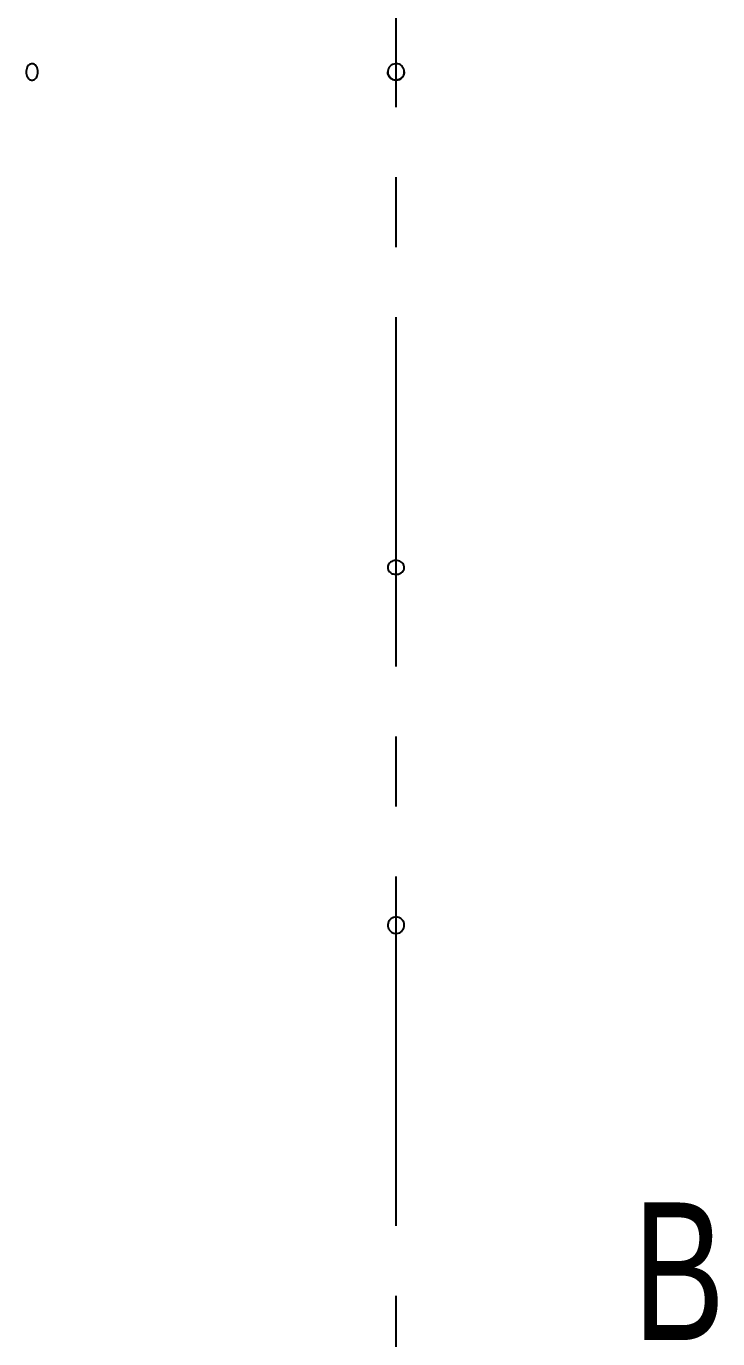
# Model space of a CAD drawing. Header units: millimetres. Extents: x 8 to 872, y 8 to 585.
# Drawn here: x 721.35 to 746.47, y 314.81 to 362.49 of the extents above; entities that cross this region are included whole.
import ezdxf

# ---------------------------------------------------------------- set-up
doc = ezdxf.new("R2010")
doc.units = ezdxf.units.MM
doc.linetypes.add('CENTERX2', pattern=[20.32, 12.7, -2.54, 2.54, -2.54])
doc.layers.add('CENTERLINE', color=4, linetype='CENTERX2')
doc.layers.add('OUTLINE', color=7, linetype='Continuous', lineweight=25)
doc.styles.add('SLDTEXTSTYLE0', font='TXT', dxfattribs={"width": 0.75})

msp = doc.modelspace()

# ---------------------------------------------------------------- linework, layer by layer
at = {"layer": 'CENTERLINE'}
msp.add_line((734.7799, 156.34842), (734.7799, 430.8663), dxfattribs=at)
at = {"layer": 'OUTLINE'}
for points, knots in [([(721.77072, 360.84339), (721.76805, 360.87367), (721.76243, 360.93753), (721.72662, 361.02435), (721.67217, 361.09264), (721.60451, 361.13168), (721.53198, 361.13712), (721.46265, 361.10831), (721.40419, 361.0485), (721.36321, 360.96452), (721.34857, 360.89144), (721.34697, 360.85077), (721.34669, 360.84362)], [0, 0, 0, 0, 0.098926289, 0.208627559, 0.318344525, 0.428064738, 0.537776215, 0.647478577, 0.757182296, 0.866901443, 0.976620468, 1, 1, 1, 1]), ([(735.07974, 360.84327), (735.07603, 360.87359), (735.06822, 360.93749), (735.0183, 361.02435), (734.94214, 361.09264), (734.84706, 361.13168), (734.74458, 361.13712), (734.64606, 361.10831), (734.56257, 361.0485), (734.50381, 360.96452), (734.48274, 360.89132), (734.48046, 360.85053), (734.48006, 360.84327)], [0, 0, 0, 0, 0.09901082, 0.20865466, 0.31831333, 0.42797562, 0.53762954, 0.64727354, 0.75692033, 0.86658223, 0.97624348, 1, 1, 1, 1]), ([(721.34669, 360.84327), (721.34817, 360.80945), (721.35114, 360.74183), (721.38438, 360.65042), (721.4352, 360.57969), (721.50044, 360.53751), (721.5725, 360.52872), (721.64344, 360.55426), (721.70515, 360.61124), (721.74987, 360.69322), (721.76977, 360.77528), (721.77049, 360.8261), (721.77074, 360.84327)], [0, 0, 0, 0, 0.105119, 0.21023472, 0.31539515, 0.42059168, 0.52574274, 0.63083947, 0.73595305, 0.84113235, 0.94632512, 1, 1, 1, 1]), ([(734.48006, 360.84327), (734.48227, 360.80945), (734.48668, 360.74183), (734.53538, 360.65042), (734.60921, 360.57969), (734.70295, 360.53751), (734.80519, 360.52872), (734.90457, 360.55426), (734.99, 360.61124), (735.05135, 360.69321), (735.07846, 360.77528), (735.07941, 360.82609), (735.07974, 360.84327)], [0, 0, 0, 0, 0.105118985, 0.210234683, 0.315395252, 0.420591437, 0.52574268, 0.630838406, 0.735952428, 0.841132073, 0.946317353, 1, 1, 1, 1]), ([(734.7799, 360.53427), (734.74639, 360.53755), (734.67938, 360.5441), (734.58989, 360.59512), (734.52277, 360.67014), (734.48402, 360.75443), (734.4836, 360.81102), (734.48343, 360.8345)], [0, 0, 0, 0, 0.2117394, 0.42346917, 0.63547158, 0.84875918, 1, 1, 1, 1]), ([(735.07919, 360.83438), (735.07628, 360.80107), (735.07038, 360.73364), (735.01827, 360.64303), (734.94124, 360.57477), (734.8569, 360.53925), (734.80161, 360.53568), (734.7799, 360.53427)], [0, 0, 0, 0, 0.21452176, 0.43423061, 0.64957678, 0.86237905, 1, 1, 1, 1]), ([(734.6201, 342.61782), (734.59332, 342.63541), (734.53975, 342.6706), (734.4913, 342.74813), (734.4741, 342.83344), (734.49171, 342.91911), (734.54173, 342.9949), (734.61862, 343.05242), (734.71369, 343.08517), (734.81622, 343.08948), (734.91466, 343.06485), (734.99791, 343.01406), (735.05657, 342.94281), (735.08405, 342.85914), (735.07723, 342.77246), (735.03689, 342.69255), (734.96759, 342.62845), (734.87705, 342.5873), (734.77587, 342.57416), (734.68671, 342.58708), (734.63862, 342.60928), (734.6201, 342.61782)], [0, 0, 0, 0, 0.05368905, 0.10737742, 0.16106591, 0.21475498, 0.26844347, 0.32213173, 0.37582037, 0.42950887, 0.48319762, 0.53688618, 0.59057531, 0.644264, 0.69795336, 0.7516421, 0.80533098, 0.85901918, 0.9127081, 0.96639667, 1, 1, 1, 1]), ([(734.5654, 329.62458), (734.54419, 329.65089), (734.50176, 329.70351), (734.47596, 329.80337), (734.48269, 329.90491), (734.52339, 329.99882), (734.59288, 330.07395), (734.6835, 330.12197), (734.78497, 330.13745), (734.88587, 330.11863), (734.97483, 330.06765), (735.04181, 329.99024), (735.07926, 329.89514), (735.08296, 329.79305), (735.05249, 329.6955), (734.99128, 329.61348), (734.90627, 329.55626), (734.80691, 329.53019), (734.70489, 329.53861), (734.62173, 329.57402), (734.58106, 329.61053), (734.5654, 329.62458)], [0, 0, 0, 0, 0.053688435, 0.107378063, 0.161065732, 0.214755205, 0.268444062, 0.322132563, 0.375821405, 0.42951003, 0.483199009, 0.536886924, 0.59057553, 0.644264888, 0.697953865, 0.751642119, 0.805330954, 0.859019574, 0.912707951, 0.966397227, 1, 1, 1, 1])]:
    msp.add_open_spline(points, degree=3, knots=knots, dxfattribs=at)

# ---------------------------------------------------------------- texts
at = {"layer": 'CENTERLINE', "insert": (743.38685, 319.76236), "char_height": 5, "attachment_point": 1, "style": 'SLDTEXTSTYLE0'}
msp.add_mtext('B', dxfattribs=at)

doc.saveas('drawing.dxf')
